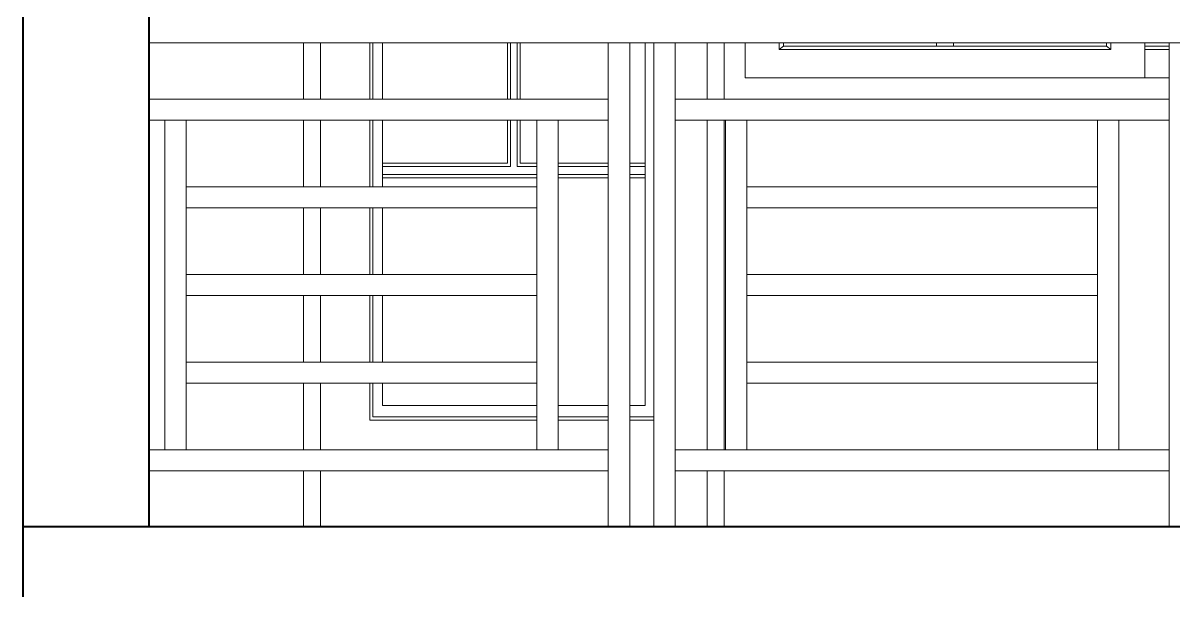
# Model space of a CAD drawing. Header units: inches. Extents: x 135267 to 147066, y -21506 to -19082.
# Drawn here: x 138965.4 to 139047.5, y -20377.3 to -20336.4 of the extents above; entities that cross this region are included whole.
import ezdxf

# ---------------------------------------------------------------- set-up
doc = ezdxf.new("R2010")
doc.units = ezdxf.units.IN
doc.header["$LTSCALE"] = 0.5
doc.header["$MEASUREMENT"] = 0
for name, color, linetype, lineweight in [('HACTH', 253, 'Continuous', 9), ('PARAPET', 50, 'Continuous', 13), ('wall', 1, 'Continuous', 40), ('window', 4, 'Continuous', 13)]:
    doc.layers.add(name, color=color, linetype=linetype, lineweight=lineweight)

msp = doc.modelspace()

# ---------------------------------------------------------------- linework, layer by layer
at = {"layer": 'HACTH'}
msp.add_line((138974.423, -20337.795), (139000.873, -20337.795), dxfattribs=at)
at = {"layer": 'PARAPET'}
for p, q in [((138985.423, -20341.795), (138985.423, -20337.795)), ((139000.873, -20337.795), (139007.164, -20337.795)), ((139008.695, -20337.795), (139007.164, -20337.795)), ((139007.164, -20372.295), (139007.164, -20337.795)), ((139008.695, -20337.795), (139009.792, -20337.795)), ((139008.695, -20346.365), (139008.695, -20337.795)), ((139009.792, -20337.795), (139010.408, -20337.795)), ((139011.939, -20337.795), (139010.408, -20337.795)), ((139010.408, -20372.295), (139010.408, -20337.795)), ((139011.939, -20341.795), (139011.939, -20337.795)), ((139011.939, -20337.795), (139045.423, -20337.795)), ((139045.423, -20337.795), (139047.15, -20337.795)), ((139050.394, -20337.795), (139047.15, -20337.795)), ((139047.15, -20372.295), (139047.15, -20337.795)), ((139000.873, -20341.795), (138974.423, -20341.795)), ((139007.164, -20341.795), (139000.873, -20341.795)), ((139011.939, -20372.295), (139011.939, -20341.795)), ((139047.15, -20341.795), (139011.939, -20341.795)), ((138974.423, -20343.295), (138977.056, -20343.295)), ((138975.526, -20366.795), (138975.526, -20343.295)), ((138977.056, -20348.045), (138977.056, -20343.295)), ((138977.056, -20343.295), (138985.423, -20343.295)), ((138985.423, -20348.045), (138985.423, -20343.295)), ((138985.423, -20343.295), (139000.873, -20343.295)), ((139000.873, -20343.295), (139002.061, -20343.295)), ((139003.592, -20343.295), (139002.061, -20343.295)), ((139002.061, -20366.795), (139002.061, -20343.295)), ((139003.592, -20343.295), (139007.164, -20343.295)), ((139003.592, -20346.365), (139003.592, -20343.295)), ((139011.939, -20343.295), (139014.217, -20343.295)), ((139014.217, -20343.295), (139015.423, -20343.295)), ((139015.423, -20343.295), (139015.511, -20343.295)), ((139043.577, -20343.295), (139015.511, -20343.295)), ((139017.042, -20348.045), (139017.042, -20343.295)), ((139042.047, -20366.795), (139042.047, -20343.295)), ((139043.577, -20366.795), (139043.577, -20343.295)), ((139043.577, -20343.295), (139047.15, -20343.295)), ((139003.592, -20366.795), (139003.592, -20346.365)), ((139008.695, -20372.295), (139008.695, -20346.365)), ((138977.056, -20366.795), (138977.056, -20348.045)), ((138991.053, -20348.045), (138977.056, -20348.045)), ((139002.061, -20348.045), (138991.053, -20348.045)), ((139017.042, -20366.795), (139017.042, -20348.045)), ((139042.047, -20348.045), (139017.042, -20348.045)), ((138977.056, -20349.545), (138985.423, -20349.545)), ((138985.423, -20354.295), (138985.423, -20349.545)), ((138985.423, -20349.545), (139002.061, -20349.545)), ((139017.042, -20349.545), (139042.047, -20349.545)), ((138991.053, -20354.295), (138977.056, -20354.295)), ((139002.061, -20354.295), (138991.053, -20354.295)), ((139042.047, -20354.295), (139017.042, -20354.295)), ((138977.056, -20355.795), (138985.423, -20355.795)), ((138985.423, -20360.545), (138985.423, -20355.795)), ((138985.423, -20355.795), (139002.061, -20355.795)), ((139017.042, -20355.795), (139042.047, -20355.795)), ((138991.053, -20360.545), (138977.056, -20360.545)), ((139002.061, -20360.545), (138991.053, -20360.545)), ((139042.047, -20360.545), (139017.042, -20360.545)), ((138977.056, -20362.045), (138985.423, -20362.045)), ((138985.423, -20362.045), (139002.061, -20362.045)), ((139017.042, -20362.045), (139042.047, -20362.045)), ((139003.592, -20366.795), (138974.423, -20366.795)), ((139007.164, -20366.795), (139003.592, -20366.795)), ((139043.577, -20366.795), (139011.939, -20366.795)), ((139047.15, -20366.795), (139043.577, -20366.795)), ((138974.423, -20368.295), (139007.164, -20368.295)), ((139011.939, -20368.295), (139014.217, -20368.295)), ((139014.217, -20368.295), (139047.15, -20368.295)), ((138985.423, -20372.295), (138986.628, -20372.295)), ((138986.628, -20372.295), (139007.164, -20372.295)), ((139011.939, -20372.295), (139007.164, -20372.295)), ((139011.939, -20372.295), (139014.217, -20372.295)), ((139014.217, -20372.295), (139015.423, -20372.295)), ((139015.423, -20372.295), (139047.15, -20372.295)), ((139088.666, -20372.295), (139047.15, -20372.295))]:
    msp.add_line(p, q, dxfattribs=at)
at = {"layer": 'wall'}
for p, q in [((138965.423, -20377.295), (138965.423, -20048.295)), ((138974.423, -20372.295), (138974.423, -20057.295)), ((139104.379, -20372.295), (138965.423, -20372.295))]:
    msp.add_line(p, q, dxfattribs=at)
at = {"layer": 'window'}
for p, q in [((138985.423, -20341.795), (138985.423, -20337.795)), ((138986.628, -20337.795), (138986.628, -20341.795)), ((138990.153, -20337.795), (138990.153, -20341.795)), ((138990.363, -20341.795), (138990.363, -20337.795)), ((138991.053, -20337.795), (138991.053, -20341.795)), ((138999.973, -20337.795), (138999.973, -20341.795)), ((139000.183, -20337.795), (139000.183, -20341.795)), ((139000.663, -20341.795), (139000.663, -20337.795)), ((139000.873, -20337.795), (139000.873, -20341.795)), ((139009.792, -20363.651), (139009.792, -20337.795)), ((139014.217, -20341.795), (139014.217, -20337.795)), ((139015.423, -20341.795), (139015.423, -20337.795)), ((139016.923, -20340.295), (139016.923, -20337.795)), ((139019.356, -20337.795), (139019.356, -20338.271)), ((139019.661, -20337.795), (139019.661, -20338.018)), ((139030.564, -20337.795), (139030.564, -20338.018)), ((139031.781, -20337.795), (139031.781, -20338.018)), ((139042.685, -20338.018), (139042.685, -20337.795)), ((139042.989, -20338.271), (139042.989, -20337.795)), ((139045.423, -20337.795), (139045.423, -20340.295)), ((139019.661, -20338.018), (139019.356, -20338.271)), ((139019.356, -20338.271), (139042.989, -20338.271)), ((139019.661, -20338.018), (139042.685, -20338.018)), ((139042.989, -20338.271), (139042.685, -20338.018)), ((139047.15, -20338.018), (139045.423, -20338.018)), ((139047.15, -20338.271), (139045.423, -20338.271)), ((139047.15, -20340.295), (139016.923, -20340.295)), ((138985.423, -20348.045), (138985.423, -20343.295)), ((138986.628, -20343.295), (138986.628, -20348.045)), ((138990.153, -20343.295), (138990.153, -20348.045)), ((138990.363, -20348.045), (138990.363, -20343.295)), ((138991.053, -20343.295), (138991.053, -20348.045)), ((138999.973, -20343.295), (138999.973, -20346.365)), ((139000.183, -20343.295), (139000.183, -20346.609)), ((139000.663, -20346.609), (139000.663, -20343.295)), ((139000.873, -20343.295), (139000.873, -20346.365)), ((139014.217, -20366.795), (139014.217, -20343.295)), ((139015.423, -20366.795), (139015.423, -20343.295)), ((139015.511, -20366.795), (139015.511, -20343.295)), ((138991.053, -20346.365), (138999.973, -20346.365)), ((139000.183, -20346.609), (138991.053, -20346.609)), ((139002.061, -20346.609), (139000.663, -20346.609)), ((139000.873, -20346.365), (139002.061, -20346.365)), ((139003.592, -20346.365), (139007.164, -20346.365)), ((139007.164, -20346.609), (139003.592, -20346.609)), ((139008.695, -20346.365), (139009.792, -20346.365)), ((139009.792, -20346.609), (139008.695, -20346.609)), ((138991.053, -20347.168), (139002.061, -20347.168)), ((138991.053, -20347.412), (139002.061, -20347.412)), ((139003.592, -20347.168), (139007.164, -20347.168)), ((139003.592, -20347.412), (139007.164, -20347.412)), ((139008.695, -20347.168), (139009.792, -20347.168)), ((139008.695, -20347.412), (139009.792, -20347.412)), ((138985.423, -20354.295), (138985.423, -20349.545)), ((138986.628, -20349.545), (138986.628, -20354.295)), ((138990.153, -20349.545), (138990.153, -20354.295)), ((138990.363, -20354.295), (138990.363, -20349.545)), ((138991.053, -20349.545), (138991.053, -20354.295)), ((138985.423, -20360.545), (138985.423, -20355.795)), ((138986.628, -20355.795), (138986.628, -20360.545)), ((138990.153, -20355.795), (138990.153, -20360.545)), ((138990.363, -20360.545), (138990.363, -20355.795)), ((138991.053, -20355.795), (138991.053, -20360.545)), ((138985.423, -20366.795), (138985.423, -20362.045)), ((138986.628, -20362.045), (138986.628, -20366.795)), ((138990.153, -20362.045), (138990.153, -20364.699)), ((138990.363, -20364.455), (138990.363, -20362.045)), ((138991.053, -20362.045), (138991.053, -20363.651)), ((138991.053, -20362.045), (138991.053, -20363.651)), ((138991.053, -20363.651), (139002.061, -20363.651)), ((139003.592, -20363.651), (139007.164, -20363.651)), ((139008.695, -20363.651), (139009.792, -20363.651)), ((138990.153, -20364.699), (139002.061, -20364.699)), ((139002.061, -20364.455), (138990.363, -20364.455)), ((139007.164, -20364.455), (139003.592, -20364.455)), ((139003.592, -20364.699), (139007.164, -20364.699)), ((139010.408, -20364.455), (139008.695, -20364.455)), ((139008.695, -20364.699), (139010.408, -20364.699)), ((138985.423, -20372.295), (138985.423, -20368.295)), ((138986.628, -20368.295), (138986.628, -20372.295)), ((139014.217, -20372.295), (139014.217, -20368.295)), ((139015.423, -20372.295), (139015.423, -20368.295))]:
    msp.add_line(p, q, dxfattribs=at)

doc.saveas('drawing.dxf')
